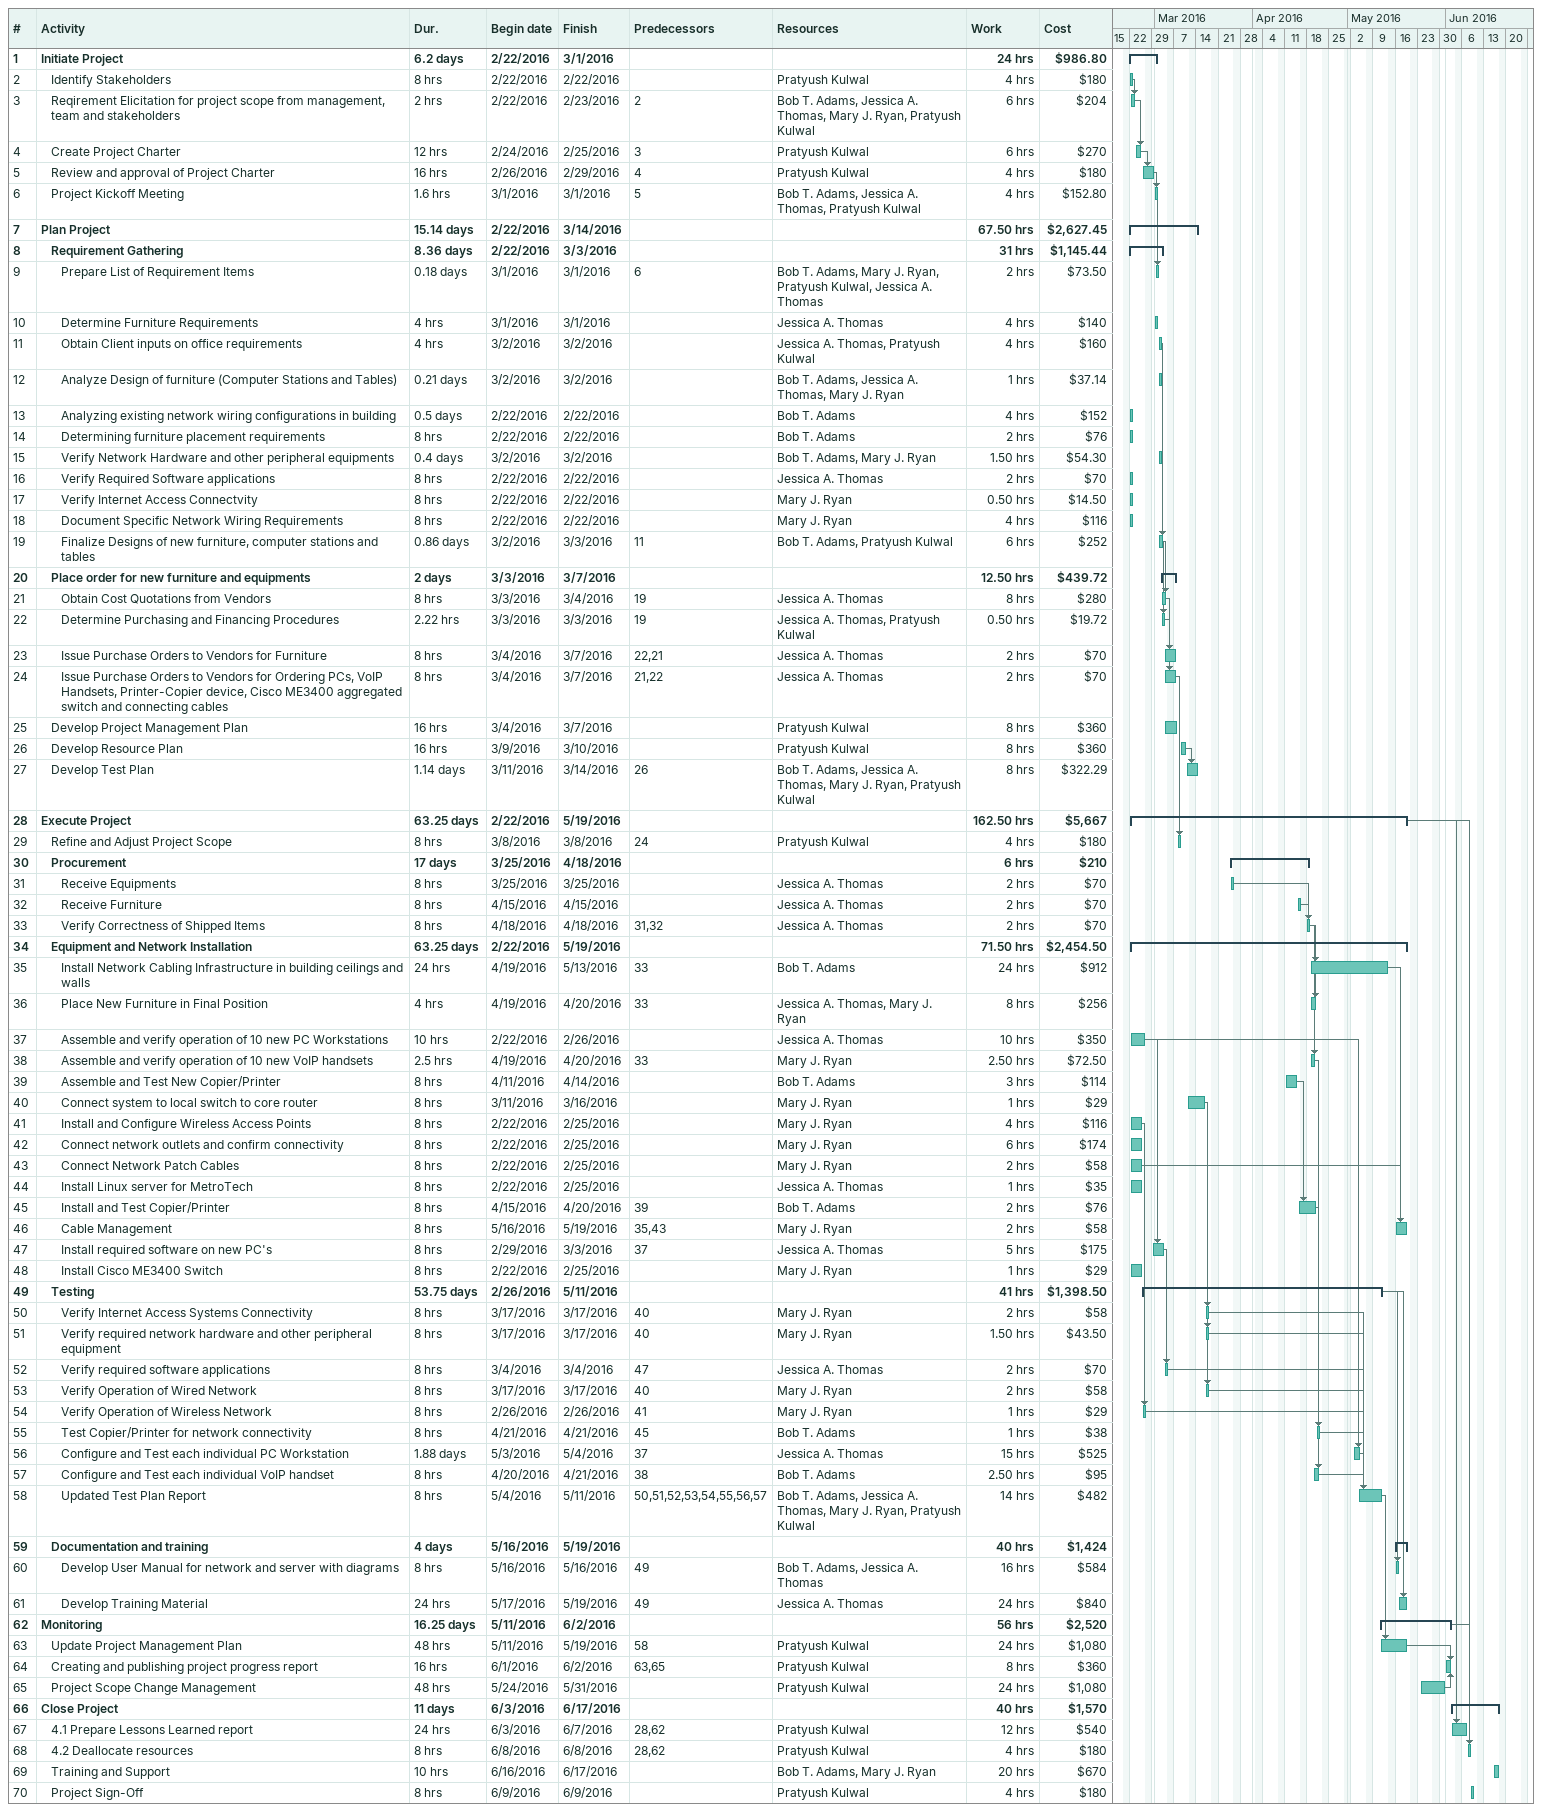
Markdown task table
| ID | Level | Task | Duration | Start | Finish | Predecessors | Resources | Work (h) | Cost ($) |
|---|---|---|---|---|---|---|---|---|---|
| 1 | 1 | **Initiate Project** | 6.2d | 2016-02-22 | 2016-03-01 |  |  | 24 | 986.80 |
| 2 | 2 | Identify Stakeholders | 8h | 2016-02-22 | 2016-02-22 |  | Pratyush Kulwal | 4 | 180 |
| 3 | 2 | Reqirement Elicitation for project scope from management, team and stakeholders | 2h | 2016-02-22 | 2016-02-23 | 2 | Bob T. Adams, Jessica A. Thomas, Mary J. Ryan, Pratyush Kulwal | 6 | 204 |
| 4 | 2 | Create Project Charter | 12h | 2016-02-24 | 2016-02-25 | 3 | Pratyush Kulwal | 6 | 270 |
| 5 | 2 | Review and approval of Project Charter | 16h | 2016-02-26 | 2016-02-29 | 4 | Pratyush Kulwal | 4 | 180 |
| 6 | 2 | Project Kickoff Meeting | 1.6h | 2016-03-01 | 2016-03-01 | 5 | Bob T. Adams, Jessica A. Thomas, Pratyush Kulwal | 4 | 152.80 |
| 7 | 1 | **Plan Project** | 15.14d | 2016-02-22 | 2016-03-14 |  |  | 67.50 | 2627.45 |
| 8 | 2 | **Requirement Gathering** | 8.36d | 2016-02-22 | 2016-03-03 |  |  | 31 | 1145.44 |
| 9 | 3 | Prepare List of Requirement Items | 0.18d | 2016-03-01 | 2016-03-01 | 6 | Bob T. Adams, Mary J. Ryan, Pratyush Kulwal, Jessica A. Thomas | 2 | 73.50 |
| 10 | 3 | Determine Furniture Requirements | 4h | 2016-03-01 | 2016-03-01 |  | Jessica A. Thomas | 4 | 140 |
| 11 | 3 | Obtain Client inputs on office requirements | 4h | 2016-03-02 | 2016-03-02 |  | Jessica A. Thomas, Pratyush Kulwal | 4 | 160 |
| 12 | 3 | Analyze Design of furniture (Computer Stations and Tables) | 0.21d | 2016-03-02 | 2016-03-02 |  | Bob T. Adams, Jessica A. Thomas, Mary J. Ryan | 1 | 37.14 |
| 13 | 3 | Analyzing existing network wiring configurations in building | 0.5d | 2016-02-22 | 2016-02-22 |  | Bob T. Adams | 4 | 152 |
| 14 | 3 | Determining furniture placement requirements | 8h | 2016-02-22 | 2016-02-22 |  | Bob T. Adams | 2 | 76 |
| 15 | 3 | Verify Network Hardware and other peripheral equipments | 0.4d | 2016-03-02 | 2016-03-02 |  | Bob T. Adams, Mary J. Ryan | 1.50 | 54.30 |
| 16 | 3 | Verify Required Software applications | 8h | 2016-02-22 | 2016-02-22 |  | Jessica A. Thomas | 2 | 70 |
| 17 | 3 | Verify Internet Access Connectvity | 8h | 2016-02-22 | 2016-02-22 |  | Mary J. Ryan | 0.50 | 14.50 |
| 18 | 3 | Document Specific Network Wiring Requirements | 8h | 2016-02-22 | 2016-02-22 |  | Mary J. Ryan | 4 | 116 |
| 19 | 3 | Finalize Designs of new furniture, computer stations and tables | 0.86d | 2016-03-02 | 2016-03-03 | 11 | Bob T. Adams, Pratyush Kulwal | 6 | 252 |
| 20 | 2 | **Place order for new furniture and equipments** | 2d | 2016-03-03 | 2016-03-07 |  |  | 12.50 | 439.72 |
| 21 | 3 | Obtain Cost Quotations from Vendors | 8h | 2016-03-03 | 2016-03-04 | 19 | Jessica A. Thomas | 8 | 280 |
| 22 | 3 | Determine Purchasing and Financing Procedures | 2.22h | 2016-03-03 | 2016-03-03 | 19 | Jessica A. Thomas, Pratyush Kulwal | 0.50 | 19.72 |
| 23 | 3 | Issue Purchase Orders to Vendors for Furniture | 8h | 2016-03-04 | 2016-03-07 | 22, 21 | Jessica A. Thomas | 2 | 70 |
| 24 | 3 | Issue Purchase Orders to Vendors for Ordering PCs, VoIP Handsets, Printer-Copier device, Cisco ME3400 aggregated switch and connecting cables | 8h | 2016-03-04 | 2016-03-07 | 21, 22 | Jessica A. Thomas | 2 | 70 |
| 25 | 2 | Develop Project Management Plan | 16h | 2016-03-04 | 2016-03-07 |  | Pratyush Kulwal | 8 | 360 |
| 26 | 2 | Develop Resource Plan | 16h | 2016-03-09 | 2016-03-10 |  | Pratyush Kulwal | 8 | 360 |
| 27 | 2 | Develop Test Plan | 1.14d | 2016-03-11 | 2016-03-14 | 26 | Bob T. Adams, Jessica A. Thomas, Mary J. Ryan, Pratyush Kulwal | 8 | 322.29 |
| 28 | 1 | **Execute Project** | 63.25d | 2016-02-22 | 2016-05-19 |  |  | 162.50 | 5667 |
| 29 | 2 | Refine and Adjust Project Scope | 8h | 2016-03-08 | 2016-03-08 | 24 | Pratyush Kulwal | 4 | 180 |
| 30 | 2 | **Procurement** | 17d | 2016-03-25 | 2016-04-18 |  |  | 6 | 210 |
| 31 | 3 | Receive Equipments | 8h | 2016-03-25 | 2016-03-25 |  | Jessica A. Thomas | 2 | 70 |
| 32 | 3 | Receive Furniture | 8h | 2016-04-15 | 2016-04-15 |  | Jessica A. Thomas | 2 | 70 |
| 33 | 3 | Verify Correctness of Shipped Items | 8h | 2016-04-18 | 2016-04-18 | 31, 32 | Jessica A. Thomas | 2 | 70 |
| 34 | 2 | **Equipment and Network Installation** | 63.25d | 2016-02-22 | 2016-05-19 |  |  | 71.50 | 2454.50 |
| 35 | 3 | Install Network Cabling Infrastructure in building ceilings and walls | 24h | 2016-04-19 | 2016-05-13 | 33 | Bob T. Adams | 24 | 912 |
| 36 | 3 | Place New Furniture in Final Position | 4h | 2016-04-19 | 2016-04-20 | 33 | Jessica A. Thomas, Mary J. Ryan | 8 | 256 |
| 37 | 3 | Assemble and verify operation of 10 new PC Workstations | 10h | 2016-02-22 | 2016-02-26 |  | Jessica A. Thomas | 10 | 350 |
| 38 | 3 | Assemble and verify operation of 10 new VoIP handsets | 2.5h | 2016-04-19 | 2016-04-20 | 33 | Mary J. Ryan | 2.50 | 72.50 |
| 39 | 3 | Assemble and Test New Copier/Printer | 8h | 2016-04-11 | 2016-04-14 |  | Bob T. Adams | 3 | 114 |
| 40 | 3 | Connect system to local switch to core router | 8h | 2016-03-11 | 2016-03-16 |  | Mary J. Ryan | 1 | 29 |
| 41 | 3 | Install and Configure Wireless Access Points | 8h | 2016-02-22 | 2016-02-25 |  | Mary J. Ryan | 4 | 116 |
| 42 | 3 | Connect network outlets and confirm connectivity | 8h | 2016-02-22 | 2016-02-25 |  | Mary J. Ryan | 6 | 174 |
| 43 | 3 | Connect Network Patch Cables | 8h | 2016-02-22 | 2016-02-25 |  | Mary J. Ryan | 2 | 58 |
| 44 | 3 | Install Linux server for MetroTech | 8h | 2016-02-22 | 2016-02-25 |  | Jessica A. Thomas | 1 | 35 |
| 45 | 3 | Install and Test Copier/Printer | 8h | 2016-04-15 | 2016-04-20 | 39 | Bob T. Adams | 2 | 76 |
| 46 | 3 | Cable Management | 8h | 2016-05-16 | 2016-05-19 | 35, 43 | Mary J. Ryan | 2 | 58 |
| 47 | 3 | Install required software on new PC's | 8h | 2016-02-29 | 2016-03-03 | 37 | Jessica A. Thomas | 5 | 175 |
| 48 | 3 | Install Cisco ME3400 Switch | 8h | 2016-02-22 | 2016-02-25 |  | Mary J. Ryan | 1 | 29 |
| 49 | 2 | **Testing** | 53.75d | 2016-02-26 | 2016-05-11 |  |  | 41 | 1398.50 |
| 50 | 3 | Verify Internet Access Systems Connectivity | 8h | 2016-03-17 | 2016-03-17 | 40 | Mary J. Ryan | 2 | 58 |
| 51 | 3 | Verify required network hardware and other peripheral equipment | 8h | 2016-03-17 | 2016-03-17 | 40 | Mary J. Ryan | 1.50 | 43.50 |
| 52 | 3 | Verify required software applications | 8h | 2016-03-04 | 2016-03-04 | 47 | Jessica A. Thomas | 2 | 70 |
| 53 | 3 | Verify Operation of Wired Network | 8h | 2016-03-17 | 2016-03-17 | 40 | Mary J. Ryan | 2 | 58 |
| 54 | 3 | Verify Operation of Wireless Network | 8h | 2016-02-26 | 2016-02-26 | 41 | Mary J. Ryan | 1 | 29 |
| 55 | 3 | Test Copier/Printer for network connectivity | 8h | 2016-04-21 | 2016-04-21 | 45 | Bob T. Adams | 1 | 38 |
| 56 | 3 | Configure and Test each individual PC Workstation | 1.88d | 2016-05-03 | 2016-05-04 | 37 | Jessica A. Thomas | 15 | 525 |
| 57 | 3 | Configure and Test each individual VoIP handset | 8h | 2016-04-20 | 2016-04-21 | 38 | Bob T. Adams | 2.50 | 95 |
| 58 | 3 | Updated Test Plan Report | 8h | 2016-05-04 | 2016-05-11 | 50, 51, 52, 53, 54, 55, 56, 57 | Bob T. Adams, Jessica A. Thomas, Mary J. Ryan, Pratyush Kulwal | 14 | 482 |
| 59 | 2 | **Documentation and training** | 4d | 2016-05-16 | 2016-05-19 |  |  | 40 | 1424 |
| 60 | 3 | Develop User Manual for network and server with diagrams | 8h | 2016-05-16 | 2016-05-16 | 49 | Bob T. Adams, Jessica A. Thomas | 16 | 584 |
| 61 | 3 | Develop Training Material | 24h | 2016-05-17 | 2016-05-19 | 49 | Jessica A. Thomas | 24 | 840 |
| 62 | 1 | **Monitoring** | 16.25d | 2016-05-11 | 2016-06-02 |  |  | 56 | 2520 |
| 63 | 2 | Update Project Management Plan | 48h | 2016-05-11 | 2016-05-19 | 58 | Pratyush Kulwal | 24 | 1080 |
| 64 | 2 | Creating and publishing project progress report | 16h | 2016-06-01 | 2016-06-02 | 63, 65 | Pratyush Kulwal | 8 | 360 |
| 65 | 2 | Project Scope Change Management | 48h | 2016-05-24 | 2016-05-31 |  | Pratyush Kulwal | 24 | 1080 |
| 66 | 1 | **Close Project** | 11d | 2016-06-03 | 2016-06-17 |  |  | 40 | 1570 |
| 67 | 2 | 4.1 Prepare Lessons Learned report | 24h | 2016-06-03 | 2016-06-07 | 28, 62 | Pratyush Kulwal | 12 | 540 |
| 68 | 2 | 4.2 Deallocate resources | 8h | 2016-06-08 | 2016-06-08 | 28, 62 | Pratyush Kulwal | 4 | 180 |
| 69 | 2 | Training and Support | 10h | 2016-06-16 | 2016-06-17 |  | Bob T. Adams, Mary J. Ryan | 20 | 670 |
| 70 | 2 | Project Sign-Off | 8h | 2016-06-09 | 2016-06-09 |  | Pratyush Kulwal | 4 | 180 |
